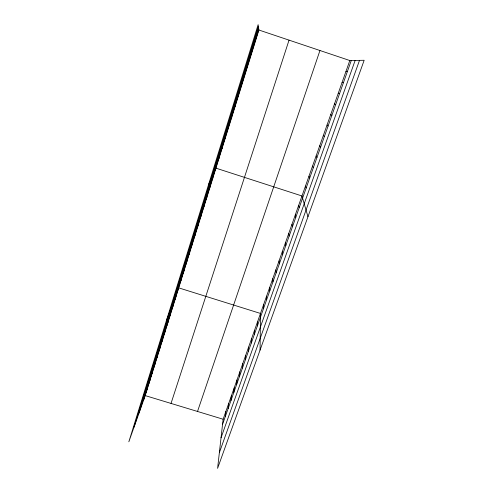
<?xml version="1.0" encoding="UTF-8"?>
<svg xmlns="http://www.w3.org/2000/svg" width="493" height="493" viewBox="0 0 493 493"><rect width="100%" height="100%" fill="white"/><g stroke="black" fill="none" stroke-linecap="round" stroke-linejoin="round"><path stroke-width="0.74" d="M260.064 350.098L260.489 313.449L178.706 287.869L166.27 321.035M257.389 325.891L257.475 321.978M254.351 334.464L254.487 330.439M251.344 342.968L251.522 338.833M248.361 351.404L248.583 347.158M245.403 359.767L245.662 355.422M242.464 368.068L242.772 363.618M239.555 376.301L239.9 371.747M236.665 384.472L237.047 379.813M233.793 392.576L234.218 387.825M230.952 400.612L231.414 395.768M228.13 408.592L228.635 403.65M225.326 416.505L225.868 411.47M349.814 60.534L223.126 419.229L217.592 468.35L364.161 60.275L349.814 60.534L258.887 30.018L258.129 24.65L128.839 441.79L145.207 395.596L258.887 30.018M134.059 427.061L258.375 26.388M139.032 413.035L258.603 28.021M143.5 400.415L258.807 29.469M171.028 403.428L289.04 40.136M197.52 411.464L319.951 50.514M222.553 424.362L351.275 60.51M148.492 384.355L150.143 379.727M145.99 392.416L147.666 387.689M221.037 437.784L355.145 60.436M153.563 368.043L155.153 363.612M151.018 376.233L152.639 371.704M219.354 452.697L359.508 60.362M156.127 359.785L157.686 355.465M158.715 351.466L160.243 347.245M161.322 343.079L162.819 338.962M166.603 326.101L168.027 322.206M163.953 334.624L165.414 330.618M169.272 317.51L170.664 313.721M171.965 308.846L173.326 305.173M174.682 300.114L176.007 296.558M180.179 282.427L181.43 279.106M182.958 273.473L184.179 270.281M185.769 264.445L186.946 261.376M188.597 255.343L189.737 252.398M191.45 246.167L192.547 243.345M194.328 236.911L195.388 234.218M197.231 227.575L198.248 225.018M200.152 218.159L201.132 215.737M203.104 208.662L204.047 206.382M206.08 199.086L206.98 196.947M209.087 189.429L209.938 187.426M212.113 179.686L212.921 177.831M208.514 184.733L215.934 168.15L301.975 195.974L307.965 216.741M218.344 159.64L219.058 158.087M221.548 149.336L222.22 147.937M224.783 138.934L225.4 137.701M228.043 128.433L228.616 127.367M231.34 117.839L231.858 116.94M234.662 107.154L235.13 106.42M238.014 96.363L238.427 95.802M241.397 85.474L241.761 85.086M345.926 71.528L347.318 71.688M342.08 82.423L343.399 82.769M145.207 395.596L223.126 419.229M338.266 93.22L339.517 93.744M334.488 103.918L335.671 104.615M330.748 114.518L331.863 115.387M327.038 125.019L328.085 126.06M323.359 135.433L324.345 136.635M319.717 145.749L320.635 147.117M316.105 155.973L316.962 157.501M312.525 166.104L313.32 167.793M308.982 176.149L309.715 177.985M255.263 40.882L255.399 41.233M305.463 186.107L306.141 188.098M298.622 205.47L299.183 207.75M295.301 214.886L295.806 217.302M291.998 224.223L292.454 226.78M288.732 233.479L289.126 236.172M285.49 242.661L285.835 245.483M282.273 251.769L282.569 254.721M279.081 260.797L279.328 263.878M275.92 269.751L276.111 272.962M272.783 278.637L272.925 281.965M269.671 287.444L269.77 290.895M266.584 296.182L266.633 299.756M263.527 304.853L263.527 308.538"/></g></svg>
